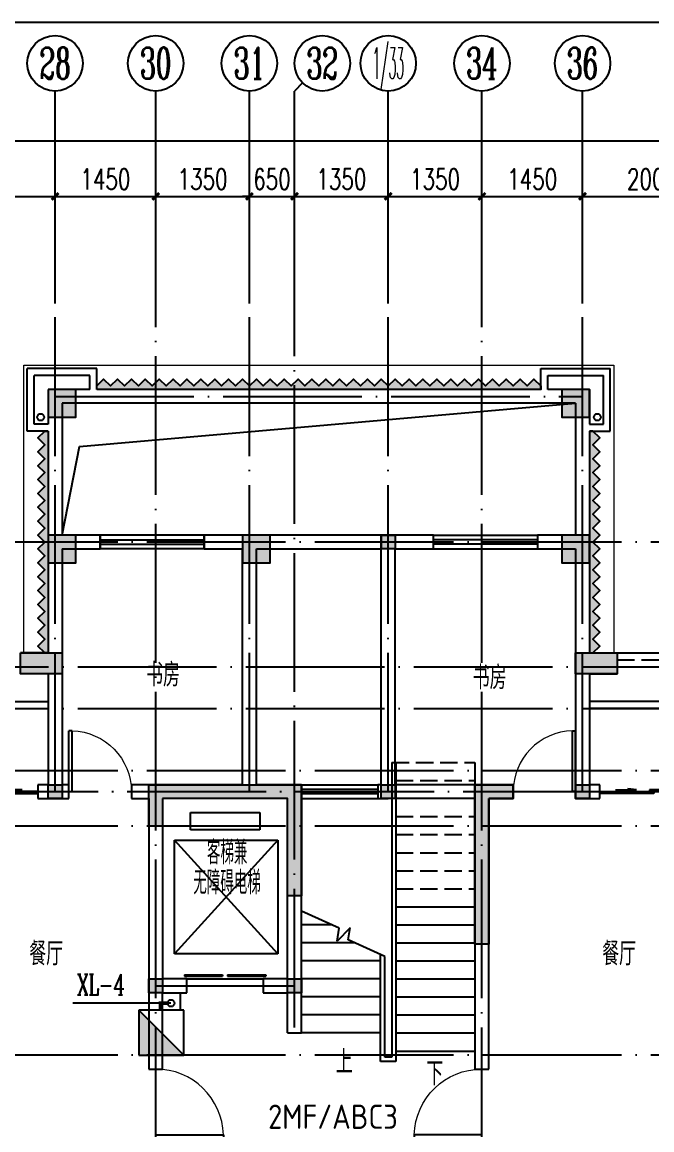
# Model space of a CAD drawing. Extents: x -287580 to -53108, y -522338 to -82629.
# Drawn here: x -215583 to -206511, y -368089 to -352116 of the extents above; entities that cross this region are included whole.
import ezdxf
from ezdxf.enums import TextEntityAlignment as Align

# ---------------------------------------------------------------- set-up
doc = ezdxf.new("R2010")
doc.units = 0
doc.header["$LTSCALE"] = 1000
doc.header["$MEASUREMENT"] = 0
doc.linetypes.add('DASH', pattern=[0.35, 0.25, -0.1])
doc.linetypes.add('DOTE', pattern=[2.42, 2, -0.2, 0.02, -0.2])
for name, color, linetype in [('6', 203, 'Continuous'), ('8', 8, 'Continuous'), ('AXIS', 3, 'Continuous'), ('AXIS_TEXT', 7, 'Continuous'), ('DIM_SYMB', 99, 'Continuous'), ('DIM_消防', 3, 'Continuous'), ('DOTE', 99, 'Continuous'), ('EQUIP_消火栓', 10, 'Continuous'), ('kan', 146, 'Continuous'), ('PIPE-消防', 1, 'Continuous'), ('PUB_TEXT', 7, 'Continuous'), ('STAIR', 99, 'Continuous'), ('VPIPE-消防', 1, 'Continuous'), ('WALL', 9, 'Continuous'), ('WINDOW', 99, 'Continuous'), ('填充', 8, 'Continuous'), ('给排水标注', 4, 'Continuous'), ('表格', 157, 'Continuous')]:
    doc.layers.add(name, color=color, linetype=linetype)
doc.layers.add('投影线', color=150, linetype='Continuous', lineweight=18)
doc.styles.add('_TCH_AXIS', font='COMPLEX', dxfattribs={"bigfont": 'GBCBIG'})
doc.styles.add('_TCH_DIM', font='SIMPLEX', dxfattribs={"bigfont": 'GBCBIG'})
doc.styles.add('_TCH_DIM_T3', font='SIMPLEX', dxfattribs={"width": 0.705882, "bigfont": 'GBCBIG'})
doc.styles.add('_TWT_SERIAL', font='COMPLEX', dxfattribs={"width": 0.8, "height": 3, "bigfont": 'HZTXT'})
doc.styles.add('COMPLEX', font='COMPLEX')
doc.styles.add('hnurban', font='gbenor.shx', dxfattribs={"width": 0.8, "bigfont": 'gbcbig.shx'})
doc.styles.get("Standard").update_dxf_attribs({"font": 'gbenor.shx', "bigfont": 'gbcbig.shx'})
doc.dimstyles.new('_TCH_ARCH&&100', dxfattribs={"dimtxt": 297.5, "dimasz": 100, "dimexe": 250, "dimexo": 300, "dimgap": 100, "dimtad": 1, "dimdec": 0, "dimzin": 0, "dimdsep": 46, "dimtxsty": '_TCH_DIM_T3', "dimblk": 'ARCHTICK', "dimcen": 0.09, "dimclrt": 7, "dimazin": 2, "dimtfac": 1, "dimtdec": 0, "dimtix": 1, "dimtmove": 2, "dimatfit": 3, "dimfxl": 0, "dimtolj": 1, "dimtzin": 0, "dimarcsym": 0})

# ---------------------------------------------------------------- blocks, each defined once
blk = doc.blocks.new('A$C34A75F29')
at = {"layer": '填充'}
for points in [[(15900, 16200), (16100, 16200), (16100, 16000), (15900, 16000)], [(10700, 14500), (11300, 14500), (11300, 14200), (10700, 14200)], [(18700, 14500), (19300, 14500), (19300, 14200), (18700, 14200)], [(11100, 12600), (11300, 12600), (11300, 12400), (11100, 12400)], [(15900, 12600), (16100, 12600), (16100, 12400), (15900, 12400)], [(18700, 12600), (18900, 12600), (18900, 12400), (18700, 12400)], [(12550, 9800), (12750, 9800), (12750, 9600), (12550, 9600)], [(14550, 9800), (14750, 9800), (14750, 9600), (14550, 9600)]]:
    blk.add_hatch(color=256, dxfattribs=at).paths.add_polyline_path(points)
at = {"color": 6}
for points in [[(15900, 16200), (16100, 16200), (16100, 16000), (15900, 16000)], [(10700, 14500), (11300, 14500), (11300, 14200), (10700, 14200)], [(18700, 14500), (19300, 14500), (19300, 14200), (18700, 14200)], [(11100, 12600), (11300, 12600), (11300, 12400), (11100, 12400)], [(15900, 12600), (16100, 12600), (16100, 12400), (15900, 12400)], [(18700, 12600), (18900, 12600), (18900, 12400), (18700, 12400)], [(12550, 9800), (12750, 9800), (12750, 9600), (12550, 9600)], [(14550, 9800), (14750, 9800), (14750, 9600), (14550, 9600)]]:
    blk.add_lwpolyline(points, close=True, dxfattribs=at)
blk = doc.blocks.new('A$C561B7B3A')
at = {"layer": '填充'}
h = blk.add_hatch(color=256, dxfattribs=at)
h.dxf.hatch_style = 1
h.paths.add_polyline_path([(46400, 16200), (46400, 15800), (46800, 15800), (46800, 16200)])
h.paths.add_polyline_path([(39000, 16200), (39000, 15800), (39400, 15800), (39400, 16200)])
h.paths.add_polyline_path([(16700, 15800), (16700, 16200), (16300, 16200), (16300, 15800)])
h.paths.add_polyline_path([(9300, 15800), (9300, 16200), (8900, 16200), (8900, 15800)])
h.paths.add_polyline_path([(55300, 3700), (55300, 3300), (55700, 3300), (55700, 3700)])
h.paths.add_polyline_path([(46400, 14100), (46400, 13700), (46800, 13700), (46800, 14100)])
h.paths.add_polyline_path([(41800, 14100), (41800, 13700), (42200, 13700), (42200, 14100)])
h.paths.add_polyline_path([(39000, 14100), (39000, 13700), (39400, 13700), (39400, 14100)])
h.paths.add_polyline_path([(30100, 3700), (30100, 3300), (30500, 3300), (30500, 3700)])
h.paths.add_polyline_path([(25600, 3300), (25600, 3700), (25200, 3700), (25200, 3300)])
h.paths.add_polyline_path([(16700, 13700), (16700, 14100), (16300, 14100), (16300, 13700)])
h.paths.add_polyline_path([(13900, 13700), (13900, 14100), (13500, 14100), (13500, 13700)])
h.paths.add_polyline_path([(9300, 13700), (9300, 14100), (8900, 14100), (8900, 13700)])
h.paths.add_polyline_path([(400, 3300), (400, 3700), (0, 3700), (0, 3300)])
h.paths.add_polyline_path([(45350, 10300), (45350, 8200), (45150, 8200), (45150, 10500), (45700, 10500), (45700, 10300)])
h.paths.add_polyline_path([(10550, 10500), (10550, 8200), (10350, 8200), (10350, 10300), (10000, 10300), (10000, 10500)])
h.paths.add_polyline_path([(5600, 0), (5100, 0), (5100, 2500), (5300, 2500), (5300, 200), (5600, 200)])
h.paths.add_polyline_path([(20500, 0), (20000, 0), (20000, 200), (20300, 200), (20300, 2500), (20500, 2500)])
h.paths.add_polyline_path([(35700, 0), (35200, 0), (35200, 2500), (35400, 2500), (35400, 200), (35700, 200)])
h.paths.add_polyline_path([(50600, 0), (50100, 0), (50100, 200), (50400, 200), (50400, 2500), (50600, 2500)])
h.paths.add_polyline_path([(54000, 0), (53350, 0), (53350, 200), (53800, 200), (53800, 2100), (54000, 2100)])
h.paths.add_polyline_path([(32450, 0), (31800, 0), (31800, 2100), (32000, 2100), (32000, 200), (32450, 200)])
h.paths.add_polyline_path([(23900, 0), (23250, 0), (23250, 200), (23700, 200), (23700, 2100), (23900, 2100)])
h.paths.add_polyline_path([(2350, 0), (1700, 0), (1700, 2100), (1900, 2100), (1900, 200), (2350, 200)])
h.paths.add_polyline_path([(50600, 9800), (50600, 6700), (51150, 6700), (51150, 6500), (50400, 6500), (50400, 9800), (50400, 10300), (50100, 10300), (50100, 10500), (50600, 10500), (50600, 10000), (50950, 10000), (50950, 9800)])
h.paths.add_polyline_path([(35400, 10300), (35400, 9800), (35400, 6500), (34650, 6500), (34650, 6700), (35200, 6700), (35200, 9800), (34850, 9800), (34850, 10000), (35200, 10000), (35200, 10500), (35700, 10500), (35700, 10300)])
h.paths.add_polyline_path([(20500, 10500), (20500, 10000), (20850, 10000), (20850, 9800), (20500, 9800), (20500, 6700), (21050, 6700), (21050, 6500), (20300, 6500), (20300, 9800), (20300, 10300), (20000, 10300), (20000, 10500)])
h.paths.add_polyline_path([(5300, 9800), (5300, 6500), (4550, 6500), (4550, 6700), (5100, 6700), (5100, 9800), (4750, 9800), (4750, 10000), (5100, 10000), (5100, 10500), (5600, 10500), (5600, 10300), (5300, 10300)])
h.paths.add_polyline_path([(15050, 10300), (13250, 10300), (13250, 8900), (13050, 8900), (13050, 10500), (15250, 10500), (15250, 9900), (15050, 9900)])
h.paths.add_polyline_path([(40650, 10300), (40650, 9900), (40450, 9900), (40450, 10500), (42650, 10500), (42650, 8900), (42450, 8900), (42450, 10300)])
h.paths.add_polyline_path([(39900, 1900), (39900, 1000), (40400, 1000), (40400, 800), (39900, 800), (39900, 0), (39300, 0), (39300, 200), (39700, 200), (39700, 1000), (39700, 1900)])
h.paths.add_polyline_path([(46100, 1900), (46100, 1000), (46100, 200), (46500, 200), (46500, 0), (45900, 0), (45900, 800), (45400, 800), (45400, 1000), (45900, 1000), (45900, 1900)])
h.paths.add_polyline_path([(40650, 5400), (40650, 5100), (41300, 5100), (41300, 4100), (41100, 4100), (41100, 4900), (40450, 4900), (39900, 4900), (39900, 4800), (39700, 4800), (39700, 5100), (40450, 5100), (40450, 5400)])
h.paths.add_polyline_path([(45350, 5400), (45350, 5100), (46100, 5100), (46100, 4800), (45900, 4800), (45900, 4900), (45350, 4900), (44700, 4900), (44700, 4100), (44500, 4100), (44500, 5100), (45150, 5100), (45150, 5400)])
h.paths.add_polyline_path([(30750, 9800), (30300, 9800), (30300, 6700), (30700, 6700), (30700, 6500), (30100, 6500), (30100, 10000), (30750, 10000)])
h.paths.add_polyline_path([(55700, 10000), (55700, 6500), (55100, 6500), (55100, 6700), (55500, 6700), (55500, 9800), (55050, 9800), (55050, 10000)])
h.paths.add_polyline_path([(16000, 1900), (16000, 1000), (16000, 200), (16400, 200), (16400, 0), (15800, 0), (15800, 800), (15300, 800), (15300, 1000), (15800, 1000), (15800, 1900)])
h.paths.add_polyline_path([(9800, 1900), (9800, 1000), (10300, 1000), (10300, 800), (9800, 800), (9800, 0), (9200, 0), (9200, 200), (9600, 200), (9600, 1000), (9600, 1900)])
h.paths.add_polyline_path([(15250, 5400), (15250, 5100), (16000, 5100), (16000, 4800), (15800, 4800), (15800, 4900), (15250, 4900), (14600, 4900), (14600, 4100), (14400, 4100), (14400, 5100), (15050, 5100), (15050, 5400)])
h.paths.add_polyline_path([(10550, 5400), (10550, 5100), (11200, 5100), (11200, 4100), (11000, 4100), (11000, 4900), (10350, 4900), (9800, 4900), (9800, 4800), (9600, 4800), (9600, 5100), (10350, 5100), (10350, 5400)])
h.paths.add_polyline_path([(25400, 9800), (24950, 9800), (24950, 10000), (25600, 10000), (25600, 6500), (25000, 6500), (25000, 6700), (25400, 6700)])
h.paths.add_polyline_path([(200, 9800), (200, 6700), (600, 6700), (600, 6500), (0, 6500), (0, 10000), (650, 10000), (650, 9800)])
at = {"color": 3}
for points in [[(39000, 16200), (39000, 15800), (39400, 15800), (39400, 16200)], [(46400, 16200), (46400, 15800), (46800, 15800), (46800, 16200)], [(39000, 14100), (39000, 13700), (39400, 13700), (39400, 14100)], [(41800, 14100), (41800, 13700), (42200, 13700), (42200, 14100)], [(46400, 14100), (46400, 13700), (46800, 13700), (46800, 14100)], [(40650, 10300), (40650, 9900), (40450, 9900), (40450, 10500), (42650, 10500), (42650, 8900), (42450, 8900), (42450, 10300)], [(45350, 10300), (45350, 8200), (45150, 8200), (45150, 10500), (45700, 10500), (45700, 10300)]]:
    blk.add_lwpolyline(points, close=True, dxfattribs=at)
blk = doc.blocks.new('_ArchTick')
at = {"color": 0, "linetype": 'ByBlock', "const_width": 0.4}
blk.add_lwpolyline([(-0.5, -0.5), (0.5, 0.5)], dxfattribs=at)
blk = doc.blocks.new('*D537')
at = {"layer": 'AXIS', "color": 0, "lineweight": -2}
for p, q in [((-217109, -356156), (-217109, -354378)), ((-215109, -356156), (-215109, -354378)), ((-217109, -354628), (-215109, -354628))]:
    blk.add_line(p, q, dxfattribs=at)
at = {"layer": 'Defpoints', "color": 0}
for p in [(-215109, -354628), (-217109, -356456), (-215109, -356456)]:
    blk.add_point(p, dxfattribs=at)
at = {"layer": 'AXIS', "color": 0, "lineweight": -2, "xscale": 100, "yscale": 100, "zscale": 100, "rotation": 180}
blk.add_blockref('_ArchTick', (-217109, -354628), dxfattribs=at)
at = {"layer": 'AXIS', "color": 0, "lineweight": -2, "xscale": 100, "yscale": 100, "zscale": 100}
blk.add_blockref('_ArchTick', (-215109, -354628), dxfattribs=at)
at = {"layer": 'AXIS', "color": 7, "insert": (-216109, -354380), "char_height": 297.5, "attachment_point": 5, "style": '_TCH_DIM_T3'}
blk.add_mtext('\\A1;2000', dxfattribs=at)
blk = doc.blocks.new('*D538')
at = {"layer": 'AXIS', "color": 0, "lineweight": -2}
for p, q in [((-215109, -356156), (-215109, -354378)), ((-213659, -356156), (-213659, -354378)), ((-215109, -354628), (-213659, -354628))]:
    blk.add_line(p, q, dxfattribs=at)
at = {"layer": 'Defpoints', "color": 0}
for p in [(-213659, -354628), (-215109, -356456), (-213659, -356456)]:
    blk.add_point(p, dxfattribs=at)
at = {"layer": 'AXIS', "color": 0, "lineweight": -2, "xscale": 100, "yscale": 100, "zscale": 100, "rotation": 180}
blk.add_blockref('_ArchTick', (-215109, -354628), dxfattribs=at)
at = {"layer": 'AXIS', "color": 0, "lineweight": -2, "xscale": 100, "yscale": 100, "zscale": 100}
blk.add_blockref('_ArchTick', (-213659, -354628), dxfattribs=at)
at = {"layer": 'AXIS', "color": 7, "insert": (-214384, -354380), "char_height": 297.5, "attachment_point": 5, "style": '_TCH_DIM_T3'}
blk.add_mtext('\\A1;1450', dxfattribs=at)
blk = doc.blocks.new('*D539')
at = {"layer": 'AXIS', "color": 0, "lineweight": -2}
for p, q in [((-213659, -356156), (-213659, -354378)), ((-212309, -356156), (-212309, -354378)), ((-213659, -354628), (-212309, -354628))]:
    blk.add_line(p, q, dxfattribs=at)
at = {"layer": 'Defpoints', "color": 0}
for p in [(-212309, -354628), (-213659, -356456), (-212309, -356456)]:
    blk.add_point(p, dxfattribs=at)
at = {"layer": 'AXIS', "color": 0, "lineweight": -2, "xscale": 100, "yscale": 100, "zscale": 100, "rotation": 180}
blk.add_blockref('_ArchTick', (-213659, -354628), dxfattribs=at)
at = {"layer": 'AXIS', "color": 0, "lineweight": -2, "xscale": 100, "yscale": 100, "zscale": 100}
blk.add_blockref('_ArchTick', (-212309, -354628), dxfattribs=at)
at = {"layer": 'AXIS', "color": 7, "insert": (-212984, -354380), "char_height": 297.5, "attachment_point": 5, "style": '_TCH_DIM_T3'}
blk.add_mtext('\\A1;1350', dxfattribs=at)
blk = doc.blocks.new('*D540')
at = {"layer": 'AXIS', "color": 0, "lineweight": -2}
for p, q in [((-212309, -356156), (-212309, -354378)), ((-211659, -356156), (-211659, -354378)), ((-212309, -354628), (-212409, -354628)), ((-212309, -354628), (-211659, -354628)), ((-211659, -354628), (-211559, -354628))]:
    blk.add_line(p, q, dxfattribs=at)
at = {"layer": 'Defpoints', "color": 0}
for p in [(-211659, -354628), (-212309, -356456), (-211659, -356456)]:
    blk.add_point(p, dxfattribs=at)
at = {"layer": 'AXIS', "color": 0, "lineweight": -2, "xscale": 100, "yscale": 100, "zscale": 100}
blk.add_blockref('_ArchTick', (-212309, -354628), dxfattribs=at)
at = {"layer": 'AXIS', "color": 0, "lineweight": -2, "xscale": 100, "yscale": 100, "zscale": 100, "rotation": 180}
blk.add_blockref('_ArchTick', (-211659, -354628), dxfattribs=at)
at = {"layer": 'AXIS', "color": 7, "insert": (-211984, -354380), "char_height": 297.5, "attachment_point": 5, "style": '_TCH_DIM_T3'}
blk.add_mtext('\\A1;650', dxfattribs=at)
blk = doc.blocks.new('*D541')
at = {"layer": 'AXIS', "color": 0, "lineweight": -2}
for p, q in [((-211659, -356156), (-211659, -354378)), ((-210309, -356156), (-210309, -354378)), ((-211659, -354628), (-210309, -354628))]:
    blk.add_line(p, q, dxfattribs=at)
at = {"layer": 'Defpoints', "color": 0}
for p in [(-210309, -354628), (-211659, -356456), (-210309, -356456)]:
    blk.add_point(p, dxfattribs=at)
at = {"layer": 'AXIS', "color": 0, "lineweight": -2, "xscale": 100, "yscale": 100, "zscale": 100, "rotation": 180}
blk.add_blockref('_ArchTick', (-211659, -354628), dxfattribs=at)
at = {"layer": 'AXIS', "color": 0, "lineweight": -2, "xscale": 100, "yscale": 100, "zscale": 100}
blk.add_blockref('_ArchTick', (-210309, -354628), dxfattribs=at)
at = {"layer": 'AXIS', "color": 7, "insert": (-210984, -354380), "char_height": 297.5, "attachment_point": 5, "style": '_TCH_DIM_T3'}
blk.add_mtext('\\A1;1350', dxfattribs=at)
blk = doc.blocks.new('*D542')
at = {"layer": 'AXIS', "color": 0, "lineweight": -2}
for p, q in [((-210309, -356156), (-210309, -354378)), ((-208959, -356156), (-208959, -354378)), ((-210309, -354628), (-208959, -354628))]:
    blk.add_line(p, q, dxfattribs=at)
at = {"layer": 'Defpoints', "color": 0}
for p in [(-208959, -354628), (-210309, -356456), (-208959, -356456)]:
    blk.add_point(p, dxfattribs=at)
at = {"layer": 'AXIS', "color": 0, "lineweight": -2, "xscale": 100, "yscale": 100, "zscale": 100, "rotation": 180}
blk.add_blockref('_ArchTick', (-210309, -354628), dxfattribs=at)
at = {"layer": 'AXIS', "color": 0, "lineweight": -2, "xscale": 100, "yscale": 100, "zscale": 100}
blk.add_blockref('_ArchTick', (-208959, -354628), dxfattribs=at)
at = {"layer": 'AXIS', "color": 7, "insert": (-209634, -354380), "char_height": 297.5, "attachment_point": 5, "style": '_TCH_DIM_T3'}
blk.add_mtext('\\A1;1350', dxfattribs=at)
blk = doc.blocks.new('*D543')
at = {"layer": 'AXIS', "color": 0, "lineweight": -2}
for p, q in [((-208959, -356156), (-208959, -354378)), ((-207509, -356156), (-207509, -354378)), ((-208959, -354628), (-207509, -354628))]:
    blk.add_line(p, q, dxfattribs=at)
at = {"layer": 'Defpoints', "color": 0}
for p in [(-207509, -354628), (-208959, -356456), (-207509, -356456)]:
    blk.add_point(p, dxfattribs=at)
at = {"layer": 'AXIS', "color": 0, "lineweight": -2, "xscale": 100, "yscale": 100, "zscale": 100, "rotation": 180}
blk.add_blockref('_ArchTick', (-208959, -354628), dxfattribs=at)
at = {"layer": 'AXIS', "color": 0, "lineweight": -2, "xscale": 100, "yscale": 100, "zscale": 100}
blk.add_blockref('_ArchTick', (-207509, -354628), dxfattribs=at)
at = {"layer": 'AXIS', "color": 7, "insert": (-208234, -354380), "char_height": 297.5, "attachment_point": 5, "style": '_TCH_DIM_T3'}
blk.add_mtext('\\A1;1450', dxfattribs=at)
blk = doc.blocks.new('*D544')
at = {"layer": 'AXIS', "color": 0, "lineweight": -2}
for p, q in [((-207509, -356156), (-207509, -354378)), ((-205509, -356156), (-205509, -354378)), ((-207509, -354628), (-205509, -354628))]:
    blk.add_line(p, q, dxfattribs=at)
at = {"layer": 'Defpoints', "color": 0}
for p in [(-205509, -354628), (-207509, -356456), (-205509, -356456)]:
    blk.add_point(p, dxfattribs=at)
at = {"layer": 'AXIS', "color": 0, "lineweight": -2, "xscale": 100, "yscale": 100, "zscale": 100, "rotation": 180}
blk.add_blockref('_ArchTick', (-207509, -354628), dxfattribs=at)
at = {"layer": 'AXIS', "color": 0, "lineweight": -2, "xscale": 100, "yscale": 100, "zscale": 100}
blk.add_blockref('_ArchTick', (-205509, -354628), dxfattribs=at)
at = {"layer": 'AXIS', "color": 7, "insert": (-206509, -354380), "char_height": 297.5, "attachment_point": 5, "style": '_TCH_DIM_T3'}
blk.add_mtext('\\A1;2000', dxfattribs=at)
blk = doc.blocks.new('*D550')
at = {"layer": 'AXIS', "color": 0, "lineweight": -2}
for p, q in [((-256409, -356156), (-256409, -353578)), ((-196309, -356156), (-196309, -353578)), ((-256409, -353828), (-196309, -353828))]:
    blk.add_line(p, q, dxfattribs=at)
at = {"layer": 'Defpoints', "color": 0}
for p in [(-196309, -353828), (-256409, -356456), (-196309, -356456)]:
    blk.add_point(p, dxfattribs=at)
at = {"layer": 'AXIS', "color": 0, "lineweight": -2, "xscale": 100, "yscale": 100, "zscale": 100, "rotation": 180}
blk.add_blockref('_ArchTick', (-256409, -353828), dxfattribs=at)
at = {"layer": 'AXIS', "color": 0, "lineweight": -2, "xscale": 100, "yscale": 100, "zscale": 100}
blk.add_blockref('_ArchTick', (-196309, -353828), dxfattribs=at)
at = {"layer": 'AXIS', "color": 7, "insert": (-226359, -353580), "char_height": 297.5, "attachment_point": 5, "style": '_TCH_DIM_T3'}
blk.add_mtext('\\A1;60100', dxfattribs=at)
blk = doc.blocks.new('$WINLIB2D$00000001')
at = {"color": 0}
for points in [[(-0.5, 0.5), (-0.5, -0.5)], [(-0.5, 0.5), (0.5, 0.5)], [(0.5, -0.5), (0.5, 0.5)], [(0.5, 0.167), (-0.5, 0.167)], [(0.5, -0.167), (-0.5, -0.167)], [(-0.5, -0.5), (0.5, -0.5)]]:
    blk.add_lwpolyline(points, dxfattribs=at)
blk = doc.blocks.new('$DorLib2D$00000001')
for p, q in [((0.45, 0.975), (0.5, 0.975)), ((0.45, 0), (0.45, 0.975)), ((0.5, 0), (0.5, 0.975)), ((0.5, 0), (0.45, 0))]:
    blk.add_line(p, q)
at = {"lineweight": 13}
blk.add_arc((0.475, 0), 0.975, 91.4693, 180, dxfattribs=at)
blk = doc.blocks.new('$DorLib2D$00000127')
at = {"color": 0, "linetype": 'Continuous'}
for p, q in [((-0.033, 0.795), (-0.533, 0.795)), ((-0.533, 0.795), (-0.533, 0.69)), ((-0.033, 0.795), (-0.033, 0.69)), ((0.033, 0.795), (0.033, 0.69)), ((0.533, 0.795), (0.033, 0.795)), ((0.533, 0.795), (0.533, 0.69)), ((-0.033, 0.69), (-0.533, 0.69)), ((0.533, 0.69), (0.033, 0.69)), ((0.5, 0.5), (-0.5, 0.5))]:
    blk.add_line(p, q, dxfattribs=at)
blk = doc.blocks.new('$DorLib2D$00000131')
at = {"color": 0, "linetype": 'Continuous'}
for p, q in [((-0.5, 0.125), (-0.5, 0)), ((0.019, 0.125), (-0.5, 0.125)), ((0.019, 0), (0.019, 0.125)), ((0.15, 0.125), (0.232, 0.197)), ((0.35, 0.125), (0.15, 0.125)), ((0.232, 0.197), (0.232, 0.125)), ((-0.5, 0), (0.019, 0)), ((-0.024, 0), (0.5, 0)), ((-0.024, -0.125), (-0.024, 0)), ((0.5, 0), (0.5, -0.125)), ((-0.35, -0.125), (-0.15, -0.125)), ((-0.232, -0.197), (-0.232, -0.125)), ((-0.15, -0.125), (-0.232, -0.197)), ((0.5, -0.125), (-0.024, -0.125))]:
    blk.add_line(p, q, dxfattribs=at)
blk = doc.blocks.new('_AXISO')
blk.add_circle((0, 0), 0.5)
at = {"layer": 'AXIS_TEXT', "style": 'COMPLEX', "width": 1.041667}
blk.add_attdef('A', text='', height=0.56, dxfattribs=at).set_placement((-0.25, -0.28), (0.25, -0.28), align=Align.FIT)
blk = doc.blocks.new('$TwtSys$00000434')
for p, q in [((-0.5, 0.5), (-0.5, -0.5)), ((-0.5, -0.5), (0.5, 0.5)), ((0.5, 0.5), (-0.5, 0.5)), ((0.5, -0.5), (0.5, 0.5)), ((-0.5, -0.5), (0.5, -0.5))]:
    blk.add_line(p, q)
blk.add_solid([(0.5, -0.5), (0.5, 0.5), (-0.5, -0.5)])

msp = doc.modelspace()

# ---------------------------------------------------------------- hatches: boundary and pattern name
at = {"layer": '8'}
h = msp.add_hatch(dxfattribs=at)
h.set_pattern_fill('HONEY', color=256, scale=20)
h.set_pattern_definition([(0, (2e-10, 624.5), (47.625, 27.4963), [31.75, -63.5]), (120, (2e-10, 624.5), (-47.6249943, 27.4963099), [31.75, -63.5]), (60, (2e-10, 624.5), (5.7e-06, 54.9926099), [-63.5, 31.75])])
edge = h.paths.add_edge_path()
edge.add_line((-214508.8, -357411.1), (-214508.8, -357362))
edge.add_line((-214508.8, -357362), (-214408.8, -357262))
edge.add_line((-214408.8, -357262), (-214308.8, -357362))
edge.add_line((-214308.8, -357362), (-214208.8, -357262))
edge.add_line((-214208.8, -357262), (-214108.8, -357362))
edge.add_line((-214108.8, -357362), (-214008.8, -357262))
edge.add_line((-214008.8, -357262), (-213908.8, -357362))
edge.add_line((-213908.8, -357362), (-213808.8, -357262))
edge.add_line((-213808.8, -357262), (-213708.8, -357362))
edge.add_line((-213708.8, -357362), (-213608.8, -357262))
edge.add_line((-213608.8, -357262), (-213508.8, -357362))
edge.add_line((-213508.8, -357362), (-213408.8, -357262))
edge.add_line((-213408.8, -357262), (-213308.8, -357362))
edge.add_line((-213308.8, -357362), (-213208.8, -357262))
edge.add_line((-213208.8, -357262), (-213108.8, -357362))
edge.add_line((-213108.8, -357362), (-213008.8, -357262))
edge.add_line((-213008.8, -357262), (-212908.8, -357362))
edge.add_line((-212908.8, -357362), (-212808.8, -357262))
edge.add_line((-212808.8, -357262), (-212708.8, -357362))
edge.add_line((-212708.8, -357362), (-212608.8, -357262))
edge.add_line((-212608.8, -357262), (-212508.8, -357362))
edge.add_line((-212508.8, -357362), (-212408.8, -357262))
edge.add_line((-212408.8, -357262), (-212308.8, -357362))
edge.add_line((-212308.8, -357362), (-212208.8, -357262))
edge.add_line((-212208.8, -357262), (-212108.8, -357362))
edge.add_line((-212108.8, -357362), (-212008.8, -357262))
edge.add_line((-212008.8, -357262), (-211908.8, -357362))
edge.add_line((-211908.8, -357362), (-211808.8, -357262))
edge.add_line((-211808.8, -357262), (-211708.8, -357362))
edge.add_line((-211708.8, -357362), (-211608.8, -357262))
edge.add_line((-211608.8, -357262), (-211508.8, -357362))
edge.add_line((-211508.8, -357362), (-211408.8, -357262))
edge.add_line((-211408.8, -357262), (-211308.8, -357362))
edge.add_line((-211308.8, -357362), (-211208.8, -357262))
edge.add_line((-211208.8, -357262), (-211108.8, -357362))
edge.add_line((-211108.8, -357362), (-211008.8, -357262))
edge.add_line((-211008.8, -357262), (-210908.8, -357362))
edge.add_line((-210908.8, -357362), (-210808.8, -357262))
edge.add_line((-210808.8, -357262), (-210708.8, -357362))
edge.add_line((-210708.8, -357362), (-210608.8, -357262))
edge.add_line((-210608.8, -357262), (-210508.8, -357362))
edge.add_line((-210508.8, -357362), (-210408.8, -357262))
edge.add_line((-210408.8, -357262), (-210308.8, -357362))
edge.add_line((-210308.8, -357362), (-210208.8, -357262))
edge.add_line((-210208.8, -357262), (-210108.8, -357362))
edge.add_line((-210108.8, -357362), (-210008.8, -357262))
edge.add_line((-210008.8, -357262), (-209908.8, -357362))
edge.add_line((-209908.8, -357362), (-209808.8, -357262))
edge.add_line((-209808.8, -357262), (-209708.8, -357362))
edge.add_line((-209708.8, -357362), (-209608.8, -357262))
edge.add_line((-209608.8, -357262), (-209508.8, -357362))
edge.add_line((-209508.8, -357362), (-209408.8, -357262))
edge.add_line((-209408.8, -357262), (-209308.8, -357362))
edge.add_line((-209308.8, -357362), (-209208.8, -357262))
edge.add_line((-209208.8, -357262), (-209108.8, -357362))
edge.add_line((-209108.8, -357362), (-209008.8, -357262))
edge.add_line((-209008.8, -357262), (-208908.8, -357362))
edge.add_line((-208908.8, -357362), (-208808.8, -357262))
edge.add_line((-208808.8, -357262), (-208708.8, -357362))
edge.add_line((-208708.8, -357362), (-208608.8, -357262))
edge.add_line((-208608.8, -357262), (-208508.8, -357362))
edge.add_line((-208508.8, -357362), (-208408.8, -357262))
edge.add_line((-208408.8, -357262), (-208308.8, -357362))
edge.add_line((-208308.8, -357362), (-208208.8, -357262))
edge.add_line((-208208.8, -357262), (-208108.8, -357362))
edge.add_line((-208108.8, -357362), (-208108.8, -357412))
edge.add_line((-208108.8, -357412), (-211269.9, -357412))
edge.add_line((-211269.9, -357412), (-214508.8, -357412))
h = msp.add_hatch(dxfattribs=at)
h.set_pattern_fill('HONEY', color=256, scale=20)
h.set_pattern_definition([(0, (141.403, 2e-10), (47.625, 27.4963), [31.75, -63.5]), (120, (141.403, 2e-10), (-47.6249943, 27.4963099), [31.75, -63.5]), (60, (141.403, 2e-10), (5.7e-06, 54.9926099), [-63.5, 31.75])])
h.paths.add_polyline_path([(-215208.8, -358012), (-215208.8, -361212), (-215258.8, -361212), (-215358.8, -361112), (-215258.8, -361012), (-215358.8, -360912), (-215258.8, -360812), (-215358.8, -360712), (-215258.8, -360612), (-215358.8, -360512), (-215258.8, -360412), (-215358.8, -360312), (-215258.8, -360212), (-215358.8, -360112), (-215258.8, -360012), (-215358.8, -359912), (-215258.8, -359812), (-215358.8, -359712), (-215258.8, -359612), (-215358.8, -359512), (-215258.8, -359412), (-215358.8, -359312), (-215258.8, -359212), (-215358.8, -359112), (-215258.8, -359012), (-215358.8, -358912), (-215258.8, -358812), (-215358.8, -358712), (-215258.8, -358612), (-215358.8, -358512), (-215258.8, -358412), (-215358.8, -358312), (-215258.8, -358212), (-215358.8, -358112), (-215258.8, -358012)])
h = msp.add_hatch(dxfattribs=at)
h.set_pattern_fill('HONEY', color=256, scale=20)
h.set_pattern_definition([(0, (0, 0), (47.625, 27.4963), [31.75, -63.5]), (120, (0, 0), (-47.6249943, 27.4963099), [31.75, -63.5]), (60, (0, 0), (5.7e-06, 54.9926099), [-63.5, 31.75])])
h.paths.add_polyline_path([(-207408.8, -358012), (-207408.8, -361212), (-207358.8, -361212), (-207258.8, -361112), (-207358.8, -361012), (-207258.8, -360912), (-207358.8, -360812), (-207258.8, -360712), (-207358.8, -360612), (-207258.8, -360512), (-207358.8, -360412), (-207258.8, -360312), (-207358.8, -360212), (-207258.8, -360112), (-207358.8, -360012), (-207258.8, -359912), (-207358.8, -359812), (-207258.8, -359712), (-207358.8, -359612), (-207258.8, -359512), (-207358.8, -359412), (-207258.8, -359312), (-207358.8, -359212), (-207258.8, -359112), (-207358.8, -359012), (-207258.8, -358912), (-207358.8, -358812), (-207258.8, -358712), (-207358.8, -358612), (-207258.8, -358512), (-207358.8, -358412), (-207258.8, -358312), (-207358.8, -358212), (-207258.8, -358112), (-207358.8, -358012)])
at = {"layer": 'PIPE-消防'}
for points in [[(-213591, -366262), (-213591, -366237), (-213616, -366237)], [(-213591, -366262), (-213616, -366262), (-213616, -366237)]]:
    msp.add_hatch(color=256, dxfattribs=at).paths.add_polyline_path(points)

# ---------------------------------------------------------------- linework, layer by layer
at = {"color": 99}
msp.add_lwpolyline([(-215008.8, -359512), (-214757, -358235.5), (-207608.8, -357612)], dxfattribs=at)
for centre in [(-215315.3, -357812), (-207296.3, -357812)]:
    msp.add_circle(centre, 50, dxfattribs=at)
at = {"layer": '6'}
for points in [[(-214508.8, -357411.1), (-214508.8, -357362), (-214408.8, -357262), (-214308.8, -357362), (-214208.8, -357262), (-214108.8, -357362), (-214008.8, -357262), (-213908.8, -357362), (-213808.8, -357262), (-213708.8, -357362), (-213608.8, -357262), (-213508.8, -357362), (-213408.8, -357262), (-213308.8, -357362), (-213208.8, -357262), (-213108.8, -357362), (-213008.8, -357262), (-212908.8, -357362), (-212808.8, -357262), (-212708.8, -357362), (-212608.8, -357262), (-212508.8, -357362), (-212408.8, -357262), (-212308.8, -357362), (-212208.8, -357262), (-212108.8, -357362), (-212008.8, -357262), (-211908.8, -357362), (-211808.8, -357262), (-211708.8, -357362), (-211608.8, -357262), (-211508.8, -357362), (-211408.8, -357262), (-211308.8, -357362), (-211208.8, -357262), (-211108.8, -357362), (-211008.8, -357262), (-210908.8, -357362), (-210808.8, -357262), (-210708.8, -357362), (-210608.8, -357262), (-210508.8, -357362), (-210408.8, -357262), (-210308.8, -357362), (-210208.8, -357262), (-210108.8, -357362), (-210008.8, -357262), (-209908.8, -357362), (-209808.8, -357262), (-209708.8, -357362), (-209608.8, -357262), (-209508.8, -357362), (-209408.8, -357262), (-209308.8, -357362), (-209208.8, -357262), (-209108.8, -357362), (-209008.8, -357262), (-208908.8, -357362), (-208808.8, -357262), (-208708.8, -357362), (-208608.8, -357262), (-208508.8, -357362), (-208408.8, -357262), (-208308.8, -357362), (-208208.8, -357262), (-208108.8, -357362), (-208108.8, -357412), (-211269.9, -357412), (-214508.8, -357412)], [(-215208.8, -358012), (-215208.8, -361212), (-215258.8, -361212), (-215358.8, -361112), (-215258.8, -361012), (-215358.8, -360912), (-215258.8, -360812), (-215358.8, -360712), (-215258.8, -360612), (-215358.8, -360512), (-215258.8, -360412), (-215358.8, -360312), (-215258.8, -360212), (-215358.8, -360112), (-215258.8, -360012), (-215358.8, -359912), (-215258.8, -359812), (-215358.8, -359712), (-215258.8, -359612), (-215358.8, -359512), (-215258.8, -359412), (-215358.8, -359312), (-215258.8, -359212), (-215358.8, -359112), (-215258.8, -359012), (-215358.8, -358912), (-215258.8, -358812), (-215358.8, -358712), (-215258.8, -358612), (-215358.8, -358512), (-215258.8, -358412), (-215358.8, -358312), (-215258.8, -358212), (-215358.8, -358112), (-215258.8, -358012), (-215208.8, -358012)], [(-207408.8, -358012), (-207408.8, -361212), (-207358.8, -361212), (-207258.8, -361112), (-207358.8, -361012), (-207258.8, -360912), (-207358.8, -360812), (-207258.8, -360712), (-207358.8, -360612), (-207258.8, -360512), (-207358.8, -360412), (-207258.8, -360312), (-207358.8, -360212), (-207258.8, -360112), (-207358.8, -360012), (-207258.8, -359912), (-207358.8, -359812), (-207258.8, -359712), (-207358.8, -359612), (-207258.8, -359512), (-207358.8, -359412), (-207258.8, -359312), (-207358.8, -359212), (-207258.8, -359112), (-207358.8, -359012), (-207258.8, -358912), (-207358.8, -358812), (-207258.8, -358712), (-207358.8, -358612), (-207258.8, -358512), (-207358.8, -358412), (-207258.8, -358312), (-207358.8, -358212), (-207258.8, -358112), (-207358.8, -358012), (-207408.8, -358012)]]:
    msp.add_lwpolyline(points, dxfattribs=at)
at = {"layer": 'AXIS'}
for p, q in [((-211541.6, -352991.2), (-211658.8, -353108.3)), ((-215108.8, -355308.6), (-215108.8, -353108.3)), ((-213658.8, -355308.6), (-213658.8, -353108.3)), ((-212308.8, -355308.6), (-212308.8, -353108.3)), ((-211658.8, -355308.6), (-211658.8, -353108.3)), ((-210308.8, -355613.9), (-210308.8, -353108.3)), ((-208958.8, -355308.6), (-208958.8, -353108.3)), ((-207508.8, -355308.6), (-207508.8, -353108.3))]:
    msp.add_line(p, q, dxfattribs=at)
at = {"layer": 'DIM_SYMB'}
for points in [[(-209665.8, -366990.1, 0, 0, 0), (-209665.8, -365039.1, 80, 0, 0), (-209665.8, -364739.1, 0, 0, 0)], [(-210958.8, -366822, 0, 0, 0), (-210958.8, -365952, 80, 0, 0), (-210958.8, -365652, 0, 0, 0)]]:
    msp.add_lwpolyline(points, format="xyseb", dxfattribs=at)
at = {"layer": 'DIM_消防'}
for p, q in [((-213965.6, -366262), (-214853.4, -366262)), ((-213438.8, -366262), (-213965.6, -366262))]:
    msp.add_line(p, q, dxfattribs=at)
at = {"layer": 'DOTE', "linetype": 'DOTE'}
for p, q in [((-215108.8, -363212), (-215108.8, -355900)), ((-213658.8, -368612), (-213658.8, -355900)), ((-212308.8, -363212), (-212308.8, -355900)), ((-211658.8, -366612), (-211658.8, -355900)), ((-210308.8, -363212), (-210308.8, -355900)), ((-208958.8, -368612), (-208958.8, -355900)), ((-207508.8, -363212), (-207508.8, -355900)), ((-215108.8, -357512), (-207508.8, -357512)), ((-194847, -359612), (-258341.7, -359612)), ((-258341.7, -361412), (-194847, -361412)), ((-258341.7, -362012), (-194847, -362012)), ((-194847, -362912), (-233808.8, -362912)), ((-218908.8, -363212), (-203708.8, -363212)), ((-194847, -363712), (-233808.8, -363712)), ((-213658.8, -366012), (-211658.8, -366012)), ((-194847, -367012), (-258341.7, -367012))]:
    msp.add_line(p, q, dxfattribs=at)
at = {"layer": 'EQUIP_消火栓', "color": 99}
msp.add_lwpolyline([(-213558.8, -366112), (-213308.8, -366112), (-213308.8, -366362), (-213558.8, -366362)], close=True, dxfattribs=at)
at = {"layer": 'kan'}
for p, q in [((-207008.8, -361212), (-204208.8, -361212)), ((-207008.8, -361412), (-204208.8, -361412))]:
    msp.add_line(p, q, dxfattribs=at)
at = {"layer": 'kan', "linetype": 'DASH'}
msp.add_line((-207008.8, -361312), (-204208.8, -361312), dxfattribs=at)
at = {"layer": 'kan', "color": 124}
for p, q in [((-218508.8, -361912), (-215208.8, -361912)), ((-204108.8, -361912), (-207408.8, -361912)), ((-218808.8, -362012), (-215208.8, -362012)), ((-203808.8, -362012), (-207408.8, -362012))]:
    msp.add_line(p, q, dxfattribs=at)
at = {"layer": 'PIPE-消防', "const_width": 50}
for points in [[(-213488.8, -366262), (-213591, -366262)], [(-213591, -366262), (-213591, -366362)]]:
    msp.add_lwpolyline(points, dxfattribs=at)
at = {"layer": 'STAIR'}
for p, q in [((-210258.8, -362792), (-210258.8, -367042)), ((-210198.8, -362792), (-210198.8, -367102)), ((-209058.8, -362792), (-209058.8, -366952)), ((-210258.8, -364612), (-210258.8, -366692)), ((-211013.8, -365182), (-211558.8, -364933.3)), ((-210198.8, -364872), (-209058.8, -364872)), ((-211123.3, -365132), (-211558.8, -365132)), ((-210198.8, -365132), (-209058.8, -365132)), ((-210856.1, -365174.4), (-211044.7, -365366.1)), ((-211044.7, -365366.1), (-211013.8, -365182)), ((-210885.6, -365350.3), (-210856.1, -365174.4)), ((-210794.3, -365392), (-211558.8, -365392)), ((-210358.8, -365590.7), (-210885.6, -365350.3)), ((-210198.8, -365392), (-209058.8, -365392)), ((-210418.8, -367102), (-210418.8, -365563.3)), ((-210358.8, -366692), (-210358.8, -365590.7)), ((-210358.8, -367042), (-210358.8, -365590.7)), ((-210418.8, -365652), (-211558.8, -365652)), ((-210198.8, -365652), (-209058.8, -365652)), ((-210418.8, -365912), (-211558.8, -365912)), ((-210198.8, -365912), (-209058.8, -365912)), ((-210418.8, -366172), (-211558.8, -366172)), ((-210198.8, -366172), (-209058.8, -366172)), ((-210418.8, -366432), (-211558.8, -366432)), ((-210198.8, -366432), (-209058.8, -366432)), ((-210418.8, -366692), (-211558.8, -366692)), ((-210198.8, -366692), (-209058.8, -366692)), ((-210258.8, -367042), (-210358.8, -367042)), ((-210198.8, -366952), (-209058.8, -366952)), ((-210198.8, -367102), (-210418.8, -367102))]:
    msp.add_line(p, q, dxfattribs=at)
at = {"layer": 'STAIR', "linetype": 'DASH'}
for p, q in [((-210258.8, -362792), (-209058.8, -362792)), ((-210198.8, -363052), (-209058.8, -363052)), ((-210198.8, -363572), (-209058.8, -363572)), ((-210198.8, -363832), (-209058.8, -363832)), ((-210198.8, -364092), (-209058.8, -364092)), ((-210198.8, -364352), (-209058.8, -364352)), ((-210198.8, -364612), (-209058.8, -364612))]:
    msp.add_line(p, q, dxfattribs=at)
at = {"layer": 'STAIR', "color": 197}
for p, q in [((-213158.8, -363762, 76423.5), (-213158.8, -363512, 76423.5)), ((-213158.8, -363512, 76423.5), (-212158.8, -363512, 76423.5)), ((-212158.8, -363512, 76423.5), (-212158.8, -363762, 76423.5)), ((-212158.8, -363762, 76423.5), (-213158.8, -363762, 76423.5)), ((-213388.4, -365549.6, 76423.5), (-213388.4, -363912, 76423.5)), ((-213388.4, -363912, 76423.5), (-211899.8, -363912, 76423.5)), ((-211899.8, -363912, 76423.5), (-213388.4, -365549.6, 76423.5)), ((-211899.8, -365549.6, 76423.5), (-213388.4, -363912, 76423.5)), ((-211899.8, -363912, 76423.5), (-211899.8, -365549.6, 76423.5)), ((-211899.8, -365549.6, 76423.5), (-213388.4, -365549.6, 76423.5))]:
    msp.add_line(p, q, dxfattribs=at)
at = {"layer": 'VPIPE-消防'}
msp.add_circle((-213438.8, -366262), 50, dxfattribs=at)
at = {"layer": 'WALL'}
for p, q in [((-215508.8, -358012), (-215508.8, -357112)), ((-214508.8, -357112), (-215508.8, -357112)), ((-214508.8, -357412), (-214508.8, -357112)), ((-208108.8, -357412), (-208108.8, -357112)), ((-208108.8, -357112), (-207108.8, -357112)), ((-207108.8, -358012), (-207108.8, -357112)), ((-215408.8, -357912), (-215408.8, -357212)), ((-214608.8, -357212), (-215408.8, -357212)), ((-214608.8, -357412), (-214608.8, -357212)), ((-208008.8, -357412), (-208008.8, -357212)), ((-208008.8, -357212), (-207208.8, -357212)), ((-207208.8, -357912), (-207208.8, -357212)), ((-214608.8, -357412), (-215208.8, -357412)), ((-215208.8, -357412), (-215208.8, -357912)), ((-208108.8, -357412), (-214508.8, -357412)), ((-207408.8, -357412), (-208008.8, -357412)), ((-207408.8, -357412), (-207408.8, -357912)), ((-214508.8, -357612), (-215008.8, -357612)), ((-215008.8, -357612), (-215008.8, -358012)), ((-208008.8, -357612), (-214508.8, -357612)), ((-207608.8, -357612), (-208008.8, -357612)), ((-207608.8, -357612), (-207608.8, -358012)), ((-215208.8, -357912), (-215408.8, -357912)), ((-207408.8, -357912), (-207208.8, -357912)), ((-215208.8, -358012), (-215508.8, -358012)), ((-215208.8, -358012), (-215208.8, -359612)), ((-215008.8, -358012), (-215008.8, -359512)), ((-207608.8, -358012), (-207608.8, -359512)), ((-207408.8, -358012), (-207108.8, -358012)), ((-207408.8, -358012), (-207408.8, -359612)), ((-214458.8, -359512), (-215008.8, -359512)), ((-214458.8, -359712), (-214458.8, -359512)), ((-212308.8, -359512), (-212958.8, -359512)), ((-212958.8, -359512), (-212958.8, -359712)), ((-212008.8, -359512), (-212308.8, -359512)), ((-212008.8, -359712), (-212008.8, -359512)), ((-210308.8, -359512), (-210408.8, -359512)), ((-210408.8, -359512), (-210408.8, -359712)), ((-209658.8, -359512), (-210308.8, -359512)), ((-209658.8, -359712), (-209658.8, -359512)), ((-207608.8, -359512), (-208158.8, -359512)), ((-208158.8, -359512), (-208158.8, -359712)), ((-215208.8, -359612), (-215208.8, -361212)), ((-215008.8, -359712), (-215008.8, -361512)), ((-215008.8, -359712), (-214458.8, -359712)), ((-212958.8, -359712), (-212408.8, -359712)), ((-212408.8, -363112), (-212408.8, -359712)), ((-212208.8, -363112), (-212208.8, -359712)), ((-212208.8, -359712), (-212008.8, -359712)), ((-210408.8, -363112), (-210408.8, -359712)), ((-210208.8, -359712), (-209658.8, -359712)), ((-210208.8, -363112), (-210208.8, -359712)), ((-208158.8, -359712), (-207608.8, -359712)), ((-207608.8, -359712), (-207608.8, -361512)), ((-207408.8, -359612), (-207408.8, -361212)), ((-215208.8, -361212), (-215608.8, -361212)), ((-207408.8, -361212), (-207008.8, -361212)), ((-207008.8, -361212), (-207008.8, -361512)), ((-215208.8, -361512), (-215608.8, -361512)), ((-215208.8, -361512), (-215208.8, -363112)), ((-215008.8, -361512), (-215008.8, -363112)), ((-207608.8, -361512), (-207608.8, -363112)), ((-207408.8, -361512), (-207008.8, -361512)), ((-207408.8, -361512), (-207408.8, -363112)), ((-215208.8, -363112), (-215358.8, -363112)), ((-215358.8, -363112), (-215358.8, -363312)), ((-214908.8, -363112), (-215008.8, -363112)), ((-214908.8, -363312), (-214908.8, -363112)), ((-213658.8, -363112), (-214008.8, -363112)), ((-214008.8, -363112), (-214008.8, -363312)), ((-212408.8, -363112), (-213658.8, -363112)), ((-211658.8, -363112), (-212208.8, -363112)), ((-211558.8, -363112), (-211658.8, -363112)), ((-211558.8, -363312), (-211558.8, -363112)), ((-210408.8, -363112), (-210458.8, -363112)), ((-210458.8, -363112), (-210458.8, -363312)), ((-208958.8, -363112), (-210208.8, -363112)), ((-208508.8, -363112), (-208958.8, -363112)), ((-208508.8, -363312), (-208508.8, -363112)), ((-207608.8, -363112), (-207608.8, -363312)), ((-207258.8, -363112), (-207408.8, -363112)), ((-207258.8, -363312), (-207258.8, -363112)), ((-215358.8, -363312), (-215108.8, -363312)), ((-215108.8, -363312), (-214908.8, -363312)), ((-214008.8, -363312), (-213758.8, -363312)), ((-213758.8, -363312), (-213758.8, -366012)), ((-213558.8, -363312), (-213558.8, -365912)), ((-212308.8, -363312), (-213558.8, -363312)), ((-211758.8, -363312), (-212308.8, -363312)), ((-211758.8, -365912), (-211758.8, -363312)), ((-211558.8, -366012), (-211558.8, -363312)), ((-210458.8, -363312), (-210308.8, -363312)), ((-209058.8, -363312), (-210308.8, -363312)), ((-209058.8, -363312), (-209058.8, -367212)), ((-208858.8, -367212), (-208858.8, -363312)), ((-208858.8, -363312), (-208508.8, -363312)), ((-207608.8, -363312), (-207508.8, -363312)), ((-207508.8, -363312), (-207258.8, -363312)), ((-213208.8, -365912), (-213558.8, -365912)), ((-213208.8, -366112), (-213208.8, -365912)), ((-211758.8, -365912), (-212108.8, -365912)), ((-212108.8, -365912), (-212108.8, -366112)), ((-213758.8, -366012), (-213758.8, -367212)), ((-211558.8, -366692), (-211558.8, -366012)), ((-213558.8, -367212), (-213558.8, -366112)), ((-213558.8, -366112), (-213208.8, -366112)), ((-212108.8, -366112), (-211758.8, -366112)), ((-211758.8, -366692), (-211758.8, -366112)), ((-211758.8, -366692), (-211558.8, -366692)), ((-213758.8, -367212), (-213558.8, -367212)), ((-209058.8, -367212), (-208858.8, -367212))]:
    msp.add_line(p, q, dxfattribs=at)
at = {"layer": 'WINDOW'}
for p, q in [((-210408.8, -359512), (-212008.8, -359512)), ((-210408.8, -359512, 0), (-212008.8, -359512, 0)), ((-212008.8, -359712), (-210408.8, -359712))]:
    msp.add_line(p, q, dxfattribs=at)
at = {"layer": '投影线', "linetype": 'Continuous', "elevation": 76500}
msp.add_lwpolyline([(-215557, -361212), (-215557, -357062), (-207060.6, -357062), (-207060.6, -361212)], dxfattribs=at)
at = {"layer": '表格'}
msp.add_lwpolyline([(-262742.7, -352115.5), (-189142.7, -352115.5)], dxfattribs=at)

# ---------------------------------------------------------------- block references
at = {"layer": 'AXIS'}
ref = msp.add_blockref('_AXISO', (-215108.8, -352708.3), dxfattribs=dict(at, xscale=800, yscale=800, zscale=800))
ref.add_attrib('A', '28', dxfattribs={"layer": 'AXIS_TEXT', "height": 452.55, "style": '_TCH_AXIS', "width": 0.617647}).set_placement((-215335.1, -352934.6), (-214882.5, -352934.6), align=Align.FIT)
ref = msp.add_blockref('_AXISO', (-213658.8, -352708.3), dxfattribs=dict(at, xscale=800, yscale=800, zscale=800))
ref.add_attrib('A', '30', dxfattribs={"layer": 'AXIS_TEXT', "height": 452.55, "style": '_TCH_AXIS', "width": 0.636364}).set_placement((-213885.1, -352934.6), (-213432.5, -352934.6), align=Align.FIT)
ref = msp.add_blockref('_AXISO', (-212308.8, -352708.3), dxfattribs=dict(at, xscale=800, yscale=800, zscale=800))
ref.add_attrib('A', '31', dxfattribs={"layer": 'AXIS_TEXT', "height": 452.55, "style": '_TCH_AXIS', "width": 0.75}).set_placement((-212535.1, -352934.6), (-212082.5, -352934.6), align=Align.FIT)
ref = msp.add_blockref('_AXISO', (-211258.8, -352708.3), dxfattribs=dict(at, xscale=800, yscale=800, zscale=800))
ref.add_attrib('A', '32', dxfattribs={"layer": 'AXIS_TEXT', "height": 452.55, "style": '_TCH_AXIS', "width": 0.636364}).set_placement((-211485.1, -352934.6), (-211032.5, -352934.6), align=Align.FIT)
ref = msp.add_blockref('_AXISO', (-210308.8, -352708.3), dxfattribs=dict(at, xscale=800, yscale=800, zscale=800))
ref.add_attrib('A', '1/33', dxfattribs={"layer": 'AXIS_TEXT', "height": 452.55, "style": '_TCH_AXIS', "width": 0.3}).set_placement((-210535.1, -352934.6), (-210082.5, -352934.6), align=Align.FIT)
ref = msp.add_blockref('_AXISO', (-208958.8, -352708.3), dxfattribs=dict(at, xscale=800, yscale=800, zscale=800))
ref.add_attrib('A', '34', dxfattribs={"layer": 'AXIS_TEXT', "height": 452.55, "style": '_TCH_AXIS', "width": 0.6}).set_placement((-209185.1, -352934.6), (-208732.5, -352934.6), align=Align.FIT)
ref = msp.add_blockref('_AXISO', (-207508.8, -352708.3), dxfattribs=dict(at, xscale=800, yscale=800, zscale=800))
ref.add_attrib('A', '36', dxfattribs={"layer": 'AXIS_TEXT', "height": 452.55, "style": '_TCH_AXIS', "width": 0.636364}).set_placement((-207735.1, -352934.6), (-207282.5, -352934.6), align=Align.FIT)
at = {"layer": 'EQUIP_消火栓', "xscale": 650, "yscale": 650, "zscale": 650, "rotation": 270}
msp.add_blockref('$TwtSys$00000434', (-213578.8, -366687), dxfattribs=at)
at = {"layer": 'WINDOW'}
for name, p, xscale, yscale, zscale, rotation in [('$WINLIB2D$00000001', (-213708.8, -359612), 1500, 200, 1500, 180), ('$WINLIB2D$00000001', (-208908.8, -359612), -1500, 200, -1500, 180), ('$DorLib2D$00000001', (-214458.8, -363212), 900, -900, 900, 179.9999999902087), ('$DorLib2D$00000001', (-208058.8, -363212), -900, -900, -900, 180.0000001412775), ('$DorLib2D$00000131', (-216108.8, -363212), 1500, 200, 1500, 179.9999999902066), ('$WINLIB2D$00000001', (-211008.8, -363212), -1100, 200, -1100, 179.9999999034835), ('$DorLib2D$00000131', (-206508.8, -363212), -1500, 200, -1500, 180.0000001412795), ('$DorLib2D$00000127', (-212658.8, -366012), 1100, -200, 1100, 180), ('$DorLib2D$00000001', (-213658.8, -367712), 1000, 1000, 1000, 270), ('$DorLib2D$00000001', (-208958.8, -367712), 1000, -1000, 1000, 270)]:
    msp.add_blockref(name, p, dxfattribs=dict(at, xscale=xscale, yscale=yscale, zscale=zscale, rotation=rotation))
at = {"layer": '表格'}
for name, p in [('A$C561B7B3A', (-254208.8, -373612)), ('A$C34A75F29', (-226308.8, -375712))]:
    msp.add_blockref(name, p, dxfattribs=at)

# ---------------------------------------------------------------- texts
at = {"layer": 'DIM_消防', "color": 7, "style": '_TWT_SERIAL', "width": 0.64}
msp.add_text('XL-4', height=300, dxfattribs=at).set_placement((-214793.4, -366142))
at = {"layer": 'PUB_TEXT'}
for s, p in [('书房', (-213795.6, -361696, 0)), ('书房', (-209090.3, -361735.3, 0)), ('餐厅', (-215480.5, -365717.9, 0)), ('餐厅', (-207225.5, -365717.9, 0))]:
    msp.add_text(s, height=337.59, dxfattribs=at).set_placement(p)
at = {"layer": 'PUB_TEXT', "style": 'hnurban', "width": 0.8}
for s, p in [('客梯兼', (-212920.4, -364259.1, 152847)), ('无障碍电梯', (-213117, -364692.1, 152847))]:
    msp.add_text(s, height=337.59, dxfattribs=at).set_placement(p)
at = {"layer": 'PUB_TEXT', "style": '_TCH_DIM'}
for s, p in [('上', (-211063.1, -367277)), ('下', (-209760.7, -367445.1))]:
    msp.add_text(s, height=337.6, dxfattribs=at).set_placement(p)
at = {"layer": '给排水标注', "color": 4, "ltscale": 0.2}
msp.add_text('2MF/ABC3', height=350, dxfattribs=at).set_placement((-212039.5, -368074.6))

# ---------------------------------------------------------------- dimensions: what is measured, and where the dimension line sits
at = {"layer": 'AXIS'}
for p1, p2, distance, picture, middle in [((-256408.8, -356455.5), (-196308.8, -356455.5), 2627.2, '*D550', (-226358.8, -353579.6)), ((-217108.8, -356455.5), (-215108.8, -356455.5), 1827.2, '*D537', (-216108.8, -354379.6)), ((-215108.8, -356455.5), (-213658.8, -356455.5), 1827.2, '*D538', (-214383.8, -354379.6)), ((-213658.8, -356455.5), (-212308.8, -356455.5), 1827.2, '*D539', (-212983.8, -354379.6)), ((-212308.8, -356455.5), (-211658.8, -356455.5), 1827.2, '*D540', (-211983.8, -354379.6)), ((-211658.8, -356455.5), (-210308.8, -356455.5), 1827.2, '*D541', (-210983.8, -354379.6)), ((-210308.8, -356455.5), (-208958.8, -356455.5), 1827.2, '*D542', (-209633.8, -354379.6)), ((-208958.8, -356455.5), (-207508.8, -356455.5), 1827.2, '*D543', (-208233.8, -354379.6)), ((-207508.8, -356455.5), (-205508.8, -356455.5), 1827.2, '*D544', (-206508.8, -354379.6))]:
    dim = msp.add_aligned_dim(p1=p1, p2=p2, distance=distance, dimstyle='_TCH_ARCH&&100', dxfattribs=at)
    dim.commit()
    dim.dimension.update_dxf_attribs({"geometry": picture, "text_midpoint": middle})

doc.saveas('drawing.dxf')
